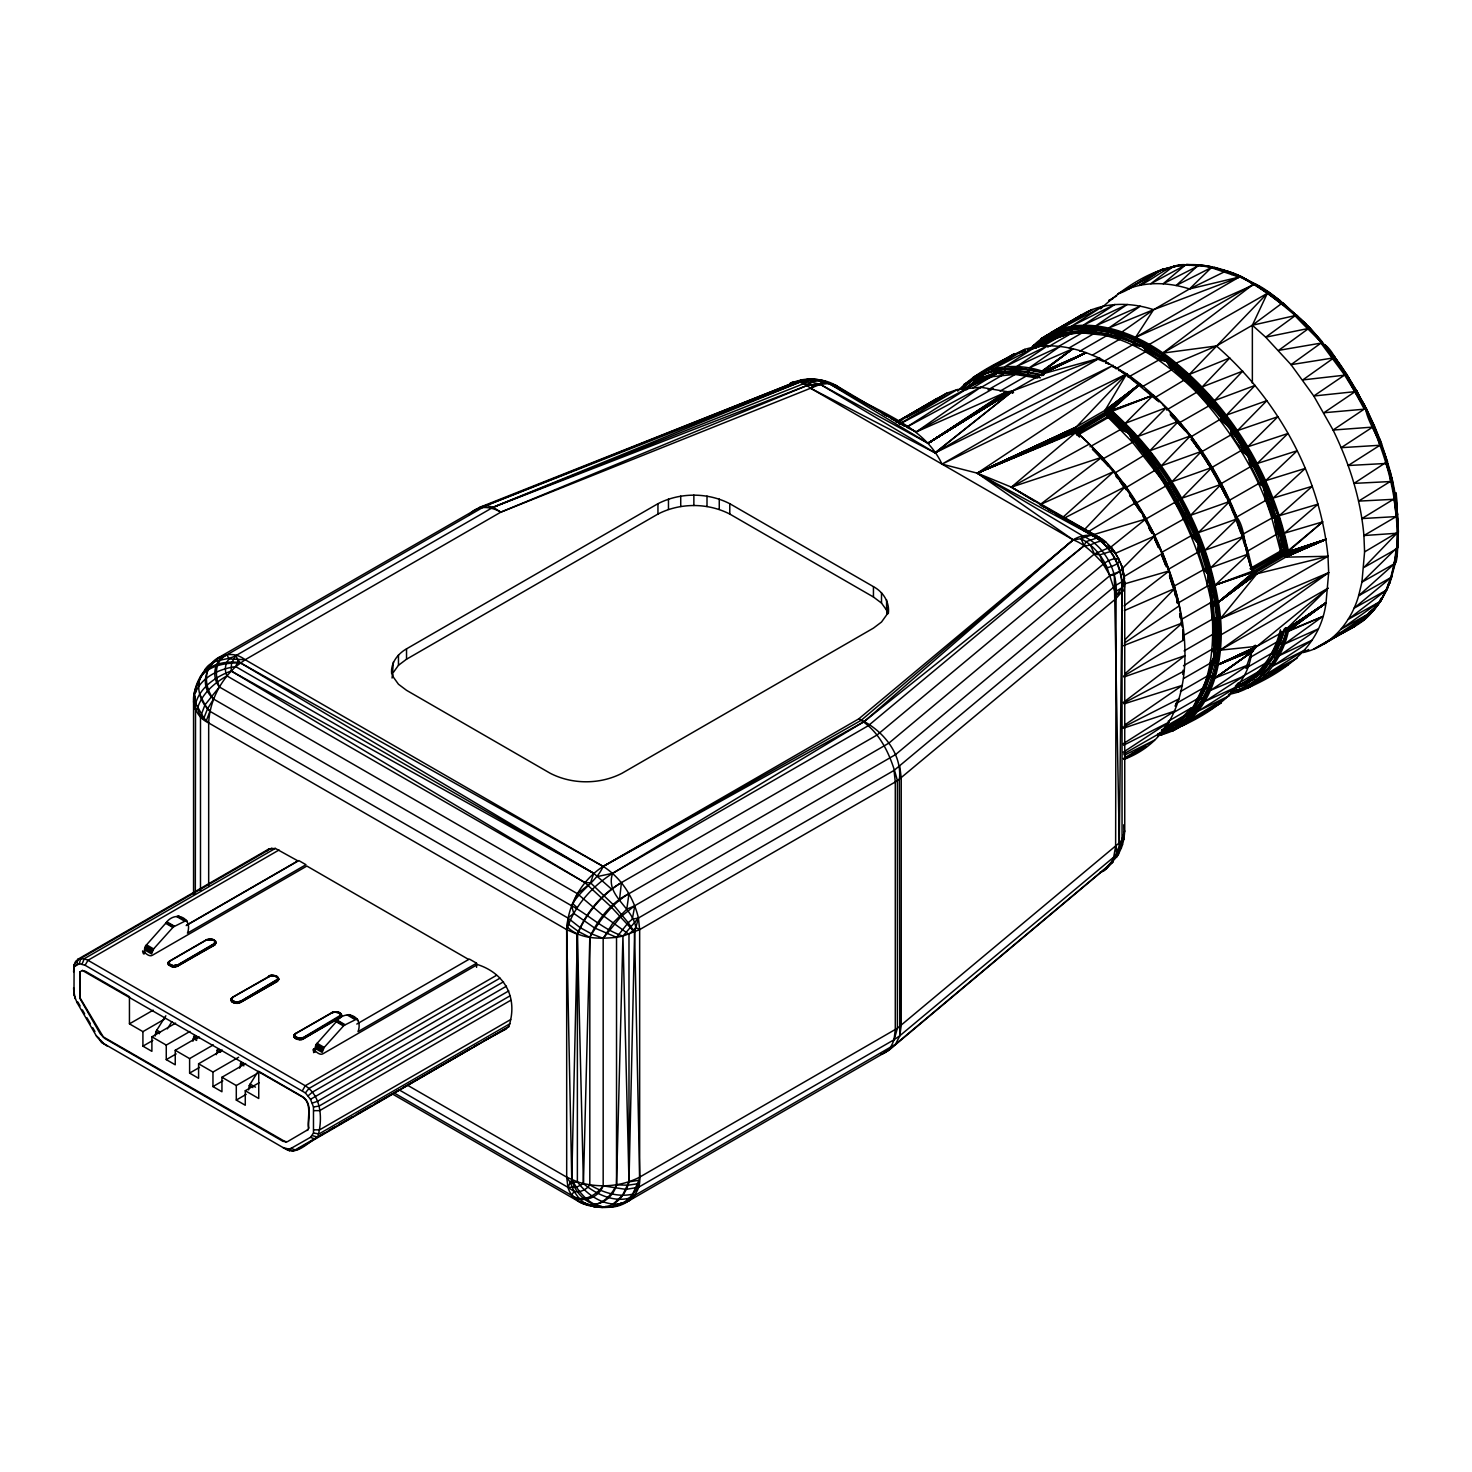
<?xml version="1.0" encoding="UTF-8"?>
<svg xmlns="http://www.w3.org/2000/svg" width="1472" height="1472" viewBox="0 0 1472 1472"><rect width="100%" height="100%" fill="white"/><g stroke="black" fill="none" stroke-linecap="round" stroke-linejoin="round"><path stroke-width="1.5" d="M1131.545 379.206L1158.906 401.838M1168.087 721.354L1191.069 708.069L1194.491 707.774C1246.158 627.955 1198.3 522.266 1147.516 454.222L1149.834 451.849C1191.823 507.95 1223.361 577.631 1218.374 648.968C1216.755 686.375 1195.798 724.298 1157.765 734.546L1160.23 732.706L1157.765 734.546C1202.458 724.905 1221.061 675.666 1220.03 634.34C1218.798 580.354 1200.03 527.878 1170.718 482.89L1170.718 481.234L1149.853 451.849L1111.286 410.541L1105.656 409.989L1076.363 426.843C1073.493 428.131 1075.572 435.381 1074.891 428.978L977.242 473.156L942.006 464.122C922.171 421.93 871.737 411.074 836.63 385.83L827.614 382.665L806.987 385.535L493.194 507.251L235.722 655.721C226.062 661.057 212.299 658.26 205.381 669.098C200.063 679.641 192.611 689.172 193.568 701.868L193.568 894.369M1100.486 456.706L1114.58 473.193L1149.834 451.849L1131.25 430.45L1111.231 411.847L1076.86 431.278C1075.885 437.147 1073.898 426.365 1075.498 431.498C1122.602 471.776 1157.176 526.663 1173.478 586.5L1206.543 568.008C1218.89 621 1226.452 705.051 1163.469 728.75L1167.59 727.334L1170.7 729.1L1177.784 727.021L1180.36 723.93L1177.784 727.021L1174.95 724.518L1174.932 722.697L1189.91 712.926L1194.51 707.774L1196.773 709.026L1193.019 715.208L1177.784 727.021L1160.212 732.688M1308.737 649.502L1302.794 652.556C1330.762 646.705 1351.075 622.454 1358.619 595.792L1394.15 564.015C1402.025 530.638 1395.879 495.457 1386.79 462.907C1383.938 443.054 1367.23 424.488 1365.188 406.272L1346.254 373.778C1337.57 366.16 1331.994 345.644 1320.973 343.105L1291.036 364.67L1265.699 337.198L1252.359 325.238L1216.442 345.975L1176.11 363.106C1137.727 330.188 1069.666 304.575 1030.087 349.103M1352.878 386.823L1346.365 373.833L1335.012 357.659L1291.036 364.67L1313.778 396.005L1333.08 430.045L1372.695 427.101C1390.506 468.243 1400.7 512.918 1395.916 557.814L1396.431 557.042C1400.737 520.039 1396.229 481.51 1381.803 447.194M1394.996 501.161L1392.254 479.835L1387.158 465.318M1122.161 567.99L1123.449 575.221C1118.426 547.584 1129.024 591.615 1122.05 591.56L1116.089 595.369C1118.058 571.412 1104.902 545.799 1082.638 535.826L977.242 473.156L1075.167 428.021L1075.664 433.412L1074.946 428.646L977.242 473.156L1073.18 539.856C1087.495 545.229 1096.824 557.318 1107.165 567.75L1116.089 595.369L1115.629 846.437L1112.703 862.445L888.812 1050.272L628.986 1200.766C610.107 1210.499 588.708 1197.067 577.374 1181.869L566.683 1177.14L407.578 1085.269M1115.353 856.667L1118.407 854.238L1119.29 842.886L1114.286 574.816L1122.97 569.406M1113.053 861.801L895.546 1044.237L634.782 1195.374C615.498 1217.215 578.882 1207.334 571.762 1179.698L566.683 929.623C574.264 906.071 592.002 886.475 612.628 873.319L864.34 721.427L1084.165 545.67C1091.801 546.682 1098.296 538.531 1105.858 542.082C1097.082 533.398 1083.318 533.416 1073.18 539.856L858.783 718.851L603.17 866.419C581.955 880.072 567.898 904.434 566.683 929.623L566.683 1177.14L570.529 1182.918L577.374 1181.869C597.706 1188.18 620.669 1187.021 639.658 1177.14L897.405 1028.247L1119.29 842.886L1122.51 844.67L1121.314 848.111L1119.29 842.886L1122.05 591.56C1123.191 569.02 1111.728 545.634 1091.433 534.962L1011.374 487.122L977.242 473.156L1126.742 373.87C1176.68 409.161 1214.161 460.423 1236.756 516.948C1248.33 532.202 1242.497 562.304 1256.959 573.749L1328.002 556.287C1319.777 475.401 1277.586 399.041 1216.442 345.975L1162.659 353.133L1253.242 284.427C1257.438 280.563 1298.157 315.026 1280.658 302.57L1280.033 300.564L1255.046 283.93M1154.802 397.716L1187.26 378.23C1150.515 342.939 1088.066 314.162 1040.906 346.122C1055.35 334.494 1074.689 332.562 1092.592 332.543L1093.917 326.545C1071.598 325.11 1047.254 331.218 1032.461 348.864M177.707 966.294L173.678 967.03L178.296 966L177.578 964.767L171.065 966.405L167.955 963.019L170.384 960.609L168.342 962.173L168.194 964.602L173.678 967.03L173.99 965.614L177.597 964.988L213.495 944.03C214.618 947.563 217.893 940.571 214.121 940.24C212.943 937.517 202.676 941.234 207.331 939.743C213.495 938.014 218.445 942.098 214.029 945.134M236.532 1003.315C237.894 1001.622 242.972 1001.549 239.586 1002.506L238.906 1003.113C235.962 1003.959 229.393 1002.598 231.196 998.458C235.446 995.532 230.607 998.182 230.773 1000.095C233.386 1004.162 236.734 1001.346 239.844 1002.874M299.386 1039.6L299.681 1038.202L303.306 1037.558L340.51 1015.275L341.246 1016.692L339.922 1017.851L303.821 1038.441C300.674 1041.808 289.763 1038.018 295.375 1033.602L333.058 1011.982L339.204 1012.46L341.67 1015.054L340.621 1017.354L339.204 1016.6M601.625 1206.359C588.211 1208.218 571.725 1201.134 567.934 1187.315L571.762 1179.698L577.374 934.37C585.506 912.842 601.514 894.111 621.423 882.611L877.036 735.025L1094.414 553.969L1108.085 548.081L1112.059 548.302L1114.782 552.699L1108.085 545.137L1113.292 550.822M1075.13 430.67L1075.977 427.101L977.242 473.156L1091.433 534.962C1111.986 545.1 1123.89 569.038 1122.05 591.56L1115.629 598.938L897.405 780.749L639.658 929.623L622.932 936.082C603.686 929.734 588.8 915.032 571.578 905.74L213.569 699.053C190.79 678.905 220.027 640.596 245.162 659.732L603.17 866.419C621.35 877.901 633.549 897.294 638.425 918.013L634.598 932.199L628.986 1181.869C625.968 1193.921 617.154 1205.163 604.311 1207.224C588.855 1205.384 578.993 1192.154 571.762 1179.698M73.6 971.906L74.097 964.583L77.814 959.302L268.879 848.976L275.319 848.406L297.896 860.881L187.018 924.894M1228.55 694.379C1260.179 689.301 1282.259 660.486 1288.534 630.494C1288.699 628.802 1284.375 627.716 1288.018 629.372L1326.014 602.913L1328.664 572.645L1328.002 556.287L1285.682 557.152L1256.959 573.749C1255.469 574.761 1253.39 573.914 1252.838 572.258C1238.964 504.914 1203.654 442.097 1153.404 395.158L1111.286 410.541L1111.231 412.675L1106.926 416.981L1078.203 433.578L1078.185 434.902L1108.766 417.238L1112.28 411.24L1077.43 432.474L1076.676 434.774L1076.934 433.798L1079.068 434.479L1075.554 429.511L977.242 473.156L1075.738 427.303L1077.118 433.118M1122.455 568.118L1124.534 578.312L1122.069 581.716L1116.107 585.157L894.038 770.426L638.425 918.013L622.932 936.082L616.529 937.351L594.43 927.875L573.749 913.376L571.578 905.74C579.416 890.302 596.27 882.041 603.17 866.419L861.175 720.323L1073.18 539.856L1080.982 538.715C1092.794 544.898 1101.829 555.625 1107.165 567.75C1128.766 562.102 1117.708 552.754 1103.209 564.181L888.812 743.176L628.986 893.67C611.082 902.538 597.816 919.301 589.812 937.351L583.427 1183.598L576.509 1187.242L567.934 1187.315L398.875 1089.722M392.398 1093.972L577.374 1200.766C591.965 1210.83 612.278 1201.391 616.529 1184.85L622.932 936.082L628.986 1181.869L622.49 1195.319L613.07 1204.114M1038.533 347.098L1050.033 340.474L1052.186 337.53L1061.901 333.537L1084.238 330.004L1096.29 330.666L1096.622 328.072L1093.917 326.545L1071.395 327.281L1052.02 334.99L1052.186 337.511L1039.214 346.306M880.808 1054.357C892.326 1051.615 894.461 1037.87 897.405 1028.247L897.405 780.749C891.296 756.958 880.863 731.934 858.783 718.851C881.746 729.1 902.465 753.094 899.392 779.369L899.797 1035.773L895.546 1044.237L888.812 1050.272L883.531 1052.186M1043.648 374.826L1043.519 371.57L1043.63 374.734L1043.722 371.993L1086.152 352.654L1099.602 358.193L1126.742 373.87L1105.104 410.265L1105.582 414.699L1132.557 442.354L1166.486 485.594L1183.322 515.66L1192.099 534.888L1198.558 544.033L1210.83 584.954L1213.314 584.789C1222.367 625.931 1224.299 674.158 1196.81 709.044M1157.489 735.65C1215.835 723.635 1227.685 651.875 1218.356 602.177L1256.426 574.006L1252.617 569.995L1281.339 553.417C1284.412 531.226 1267.686 508.337 1263.841 486.588C1245.754 445.924 1220.012 408.462 1187.278 378.23L1188.64 376.17C1160.433 349.858 1124.369 325.588 1084.422 327.373L1118.389 331.715L1148.97 346.73L1148.05 349.103C1182.494 370.245 1209.285 401.69 1234.198 433.007L1200.379 452.53M1396.431 550.289L1397.719 546.922L1361.931 582.176L1394.959 563.39C1402.411 561.274 1391.997 429.033 1398.234 531.926L1364.581 551.908L1361.931 582.176L1358.619 595.792L1391.537 577.19L1395.658 561.715L1395.64 556.269M1118.407 854.238L1117.009 856.722L1115.629 846.437L1118.242 851.055C1112.298 858.452 1109.98 869.823 1099.676 872.546M890.505 418.177L904.544 426.052L836.63 385.83C827.577 380.641 814.973 376.28 806.987 385.535L500.793 512.164L245.162 659.732L235.722 666.632C218.721 668.858 199.934 677.746 194.433 695.318L195.537 703.174L195.316 892.915M964.749 389.694L977.482 380.53L976.764 376.814L996.765 369.27L1017.704 367.706L1042.25 371.882L1043.556 374.716L1043.722 372.306L1086.152 352.654C1066.593 345.81 1044.918 343.105 1024.843 349.361C1001.383 360.824 975.844 371.754 957.702 391.129M314.051 1052.351C310.721 1043.758 317.842 1056.988 323.03 1053.713L477.48 964.546C505.724 973.636 518.162 998.789 508.76 1026.757L317.676 1137.065C308.31 1141.904 297.399 1155.575 285.862 1149.209L101.531 1042.323L96.379 1035.957L76.986 1002.506L73.986 994.814L73.6 987.822M1123.909 759.405C1192.927 733.516 1192.817 647.533 1174.84 588.432C1157.047 528.227 1122.584 472.825 1075.572 431.112M1164.334 727.168L1183.488 716.11L1186.855 715.87C1219.35 676.66 1214.234 621.331 1208.199 574.025L1205.274 568.376M1105.104 410.265L1140.193 383.842L1109.52 409.842L1110.514 412.307L1112.28 412.289L1110.624 415.398C1125.988 425.758 1133.035 442.336 1145.179 455.51L1145.418 455.823C1177.968 500.425 1201.906 551.485 1211.916 605.746L1218.006 605.507L1216.479 601.643L1211.419 602.214C1215.412 620.006 1211.622 638.462 1214.952 656.089C1208.365 686.136 1194.326 719.937 1162.494 729.744M1183.543 678.574L1210.37 663.099L1216.442 663.173L1218.522 657.358L1218.374 648.968L1215.835 648.398L1215.817 617.835L1218.338 618.056M1397.535 547.75L1398.4 531.171L1396.082 503.755M268.622 976.654L270.204 975.697L232.521 997.317L271.437 975.402C263.359 978.457 279.809 971.649 277.95 979.634L277.067 981.548L240.966 1002.156M331.476 1012.938L336.922 1011.687L341.394 1014.263L341.246 1016.692L339.995 1015.993M1280.474 301.006L1269.766 293.038L1267.337 293.351L1189.321 374.422L1229.782 357.935L1202.182 386.934L1242.718 371.11L1214.547 400.568L1255.119 385.406L1226.342 415.159L1266.877 400.642L1237.437 430.634L1277.862 416.723L1247.741 446.807L1287.982 433.486L1257.162 463.533L1297.163 450.763L1265.626 480.7L1305.278 468.409L1273.041 498.125L1312.288 486.257L1279.352 515.66L1318.121 504.123L1284.486 533.158L1322.702 521.861L1288.423 550.454L1281.468 550.491L1251.697 567.585L1252.838 572.314L1215.173 585.083L1248.569 553.895L1210.757 567.695L1243.435 536.397L1205.145 550.16L1237.124 518.862L1198.392 532.643L1229.709 501.437L1190.554 515.31L1221.245 484.27L1181.703 498.29L1211.824 467.526L1171.914 481.767L1201.52 451.352L1161.279 465.851L1190.425 435.896L1149.89 450.726L1178.63 421.286L1137.856 436.485L1166.266 407.67L1125.289 423.292L1153.404 395.158L1112.28 411.24C1167.535 460.607 1206.12 529 1218.356 602.177L1253.003 572.608L1252.065 572.442L1255.174 572.718L1283.915 556.14C1286.602 558.808 1288.552 553.95 1288.534 551.706C1273.961 478.658 1233.591 410.596 1176.11 363.106M1181.409 624.018C1180.194 599.159 1171.16 575.129 1162.328 552.037L1194.491 533.839M1041.808 375.691C1016.269 367.945 985.835 370.355 965.558 389.178L965.54 387.982L977.537 379.298L997.298 371.864L1017.98 370.3L1042.599 374.734L1043.243 371.294L1086.152 352.654L1043.574 372.766L1043.556 374.716L1042.25 371.882C1014.521 366.546 981.695 366.16 962.136 389.73L961.492 388.608C979.101 372.214 1006.112 365.019 1029.535 370.226L1026.959 375.636L1000.132 391.11M573.749 913.376L567.934 918.013L567.419 927.139C580.373 939.559 599.858 938.878 616.529 937.351L628.213 922.723L632.298 919.19L638.425 918.013L639.658 929.623L639.658 1177.14C641.774 1198.318 619.73 1207.997 601.901 1207.482M946.698 393.208L896.374 422.151L946.698 393.208L957.334 389.583L980.738 387.246L1007.326 391.736L1012.147 391.166L1042.25 373.962L1086.152 352.654L1043.648 371.754L1043.722 374.127M1043.685 372.471L1043.556 374.716L1043.666 372.526L1086.152 352.654L1043.519 371.551C1020.722 363.676 993.655 364.522 972.826 377.697L1014.539 353.63L982.615 372.471L1024.843 349.361L993.25 368.846L1035.938 346.711L1004.622 366.859L1047.733 345.718L1016.655 366.51L1060.098 346.38L1029.241 367.834L1072.941 348.698L1043.041 371.146L1042.562 374.808M1114.58 473.193L1125.602 487.858L1160.212 467.213L1131.25 430.468L1108.71 411.479L1108.802 409.694L1140.193 383.842L1105.582 414.699L1108.214 417.606L1110.458 415.27M1182.807 674.526L1183.102 670.202M1285.682 557.152L1326.014 539.304L1288.423 552.883L1284.946 551.595L1281.431 532.735L1270.152 498.419L1254.567 464.526L1235.229 432.253L1236.094 431.572C1203.949 380.99 1154.398 337.346 1093.917 326.545L1096.622 328.035M622.858 1203.286L629.114 1198.392L638.425 1187.315L639.658 1177.14L634.598 932.199L628.213 922.723L613.088 904.507L590.566 882.832L584.936 882.611L226.927 675.906C224.37 670.459 224.94 663.504 229.117 658.959L245.162 659.732M1174.049 588.616L1178.557 602.766L1207.298 586.169L1208.199 574.025L1204.078 568.836L1198.631 551.853L1198.558 544.033C1183.654 513.066 1168.492 481.804 1146.467 455.069L1129.245 433.246L1110.624 415.398C1109.152 418.269 1104.313 411.277 1108.692 411.461L1111.231 411.847L1110.882 410.338M1234.198 433.007L1235.21 432.271C1211.309 397.311 1181.078 365.682 1143.67 345.166L1144.094 342.792M73.986 968.705L75.532 961.418L271.86 848.056M639.658 929.623L635.83 927.526C632.61 906.734 604.808 895.62 612.628 873.319L868.241 725.733L1084.165 545.67L1085.968 541.659L1098.995 537.298L1104.791 542.671L1100.872 540.371M1075.738 427.303L1075.222 430.431M1074.873 430.983L1074.965 429.898L977.242 473.156L1076.363 431.977L1079.27 436.08L1075.517 432.878L1075.866 431.48L977.242 473.156L1075.498 427.561C1077.651 429.861 1075.296 432.97 1075.977 433.302M1059.178 346.122L1082.159 332.856L1084.422 327.41L1072.794 328.348L1071.395 327.281L1061.827 330.942L1060.006 336.352L1042.765 346.306M1109.299 330.372L1106.576 335.745L1079.749 351.238M1274.108 672.152L1247.741 687.994C1285.884 670.754 1320.2 647.128 1326.014 602.913L1288.258 629.574C1284.854 628.029 1287.062 627.937 1286.51 629.85C1279.481 657.947 1261.228 686.706 1230.776 692.3M340.639 1014.153L341.633 1015.846L340.51 1013.766L339.406 1017.299L303.416 1038.882C299.552 1041.477 292.597 1035.552 298.098 1039.306C300.84 1035.57 307.814 1039.526 299.405 1039.195M1118.315 557.962L1122.75 568.597L1124.737 583.446L1124.737 830.944L1124.038 838.286L1119.29 842.886M1124.038 838.286L1123.762 824.78M269.155 976.157C271.731 972.146 283.286 981.07 276.35 980.315L239.402 1002.009M170.384 964.767C168.084 964.473 172.353 968.962 177.578 964.767M208.674 885.647L208.674 722.936C209.613 701.537 220.101 681.076 235.722 666.632L238.243 660.174L235.722 655.721L231.49 663.191L231.196 671.011L584.936 882.611L610.898 906.623L634.598 932.199M213.495 939.872L206.301 939.872L169.666 961.032L167.955 963.019L170.034 965.687M276.368 980.536C282.311 979.892 274.27 972.882 268.953 976.635M334.089 1012.074L339.83 1012.81L334.254 1012.037L337.033 1012.037M1241.522 534.98L1276.353 515.605L1286.951 550.197L1283.915 556.14L1286.086 556.894L1326.014 539.304L1288.534 551.65L1283.86 550.105L1275.93 518.457L1271.606 517.334C1252.378 455.989 1211.953 404.542 1166.174 360.953C1144.351 348.036 1122.639 332.838 1096.29 330.685L1094.138 333.5L1069.242 347.87M1128.159 377.2L1158.63 360.106L1162.346 355.194C1226.746 400.899 1270.962 473.046 1287.503 549.902L1285.7 554.539L1280.769 552.202L1271.606 517.334M1283.915 556.14L1286.473 549.718L1279.297 517.978L1255.579 464.03L1251.126 466.33L1259.333 482.945L1263.841 486.588L1275.948 518.438L1279.297 517.978L1266.987 485.539L1233.297 425.923L1251.55 454.793L1255.598 464.011M619.62 898.858L621.423 882.611C601.754 894.682 586.445 913.247 577.374 934.37L577.374 1181.869M1042.213 374.422L1042.25 370.815L1072.941 348.698L1043.022 371.128L1042.967 375.102M1323.181 343.086L1310.356 328.219L1303.953 323.049C1275.304 298.282 1244.521 271.363 1205.586 265.751C1165.861 259.035 1128.527 283.102 1100.651 308.807M1168.05 569.517L1197.601 552.386L1198.558 544.033L1193.277 534.354M144.348 953.874L145.581 945.907L165.674 923.294C174.708 910.174 193.218 917.369 187.459 933.138L305.974 864.708L298.798 860.568L186.19 925.575M186.392 920.442L173.346 926.937L153.603 948.925L151.542 953.874L144.348 949.734M314.953 1052.37L316.186 1044.402L336.278 1021.77C345.313 1008.67 363.805 1015.846 358.046 1031.633L476.578 963.203L476.578 967.343M356.997 1018.937L343.951 1025.432L324.208 1047.42L322.129 1052.37L314.953 1048.211M972.992 387.725L997.151 373.152L996.765 369.288L1005.284 369.288L1003.15 374.716L980.168 388.001M303.49 1038.036C295.044 1040.722 292.266 1036.398 295.559 1033.675L333.095 1012.166M169.869 961.106L207.368 939.412L206.301 939.872M296.074 1033.381C294.639 1034.871 296.277 1031.854 294.492 1036.656L301.19 1039.306M332.01 1012.46L332.966 1012.405M74.097 964.583L73.986 994.814M307.041 1130.496L308.016 1129.613L287.298 1141.757L282.992 1141.334L104.494 1038.275L100.188 1033.73L79.819 998.255L79.801 971.962L82.395 970.471L85.45 971.299L129.444 996.691L129.444 1023.85L142.913 1031.633L164.643 1019.084M286.028 1142.143L103.279 1036.914L80.169 998.053L79.801 971.962M82.395 970.471L302.386 1096.953C312.966 1103.54 306.765 1119.861 308.642 1128.251C307.795 1118.242 313.002 1103.632 302.735 1096.75L258.741 1071.34L258.741 1098.498L245.272 1090.734L245.272 1105.251L236.293 1100.062L236.293 1085.545L258.023 1072.996M282.992 1147.553L288.714 1149.08L291.088 1148.362L310.482 1137.322L313.481 1133.072L313.481 1106.981L310.518 1099.308L305.366 1092.905L85.1 965.282L79.341 963.737L75.146 966.166M394.551 1093.181L571.578 1195.374C583.206 1203.268 595.847 1195.356 603.17 1185.862L625.894 1189.376L638.425 1187.315L894.038 1039.747L895.289 1029.554L895.289 782.055L894.038 770.426M232.429 1000.445L231.656 1001.659L235.446 1002.027C226.596 996.949 235.98 1005.67 240.635 1001.751L276.552 981.014L278.778 979.561L277.84 978.236L277.178 979.929M1365.188 406.382L1346.162 374.09C1333.025 350.667 1313.061 335.285 1294.955 315.634L1252.359 325.238L1252.359 383.29M1391.408 576.527C1387.599 589.278 1381.435 601.478 1372.695 611.432L1341.194 629.133L1380.773 600.981L1387.323 588.91L1388.041 584.255M1394.15 564.015L1396.229 549.111L1363.918 567.493L1396.91 533.25L1363.918 535.55C1360.717 498.769 1349.235 463.11 1333.08 430.045L1366.016 407.91L1374.094 426.144L1341.194 447.672L1379.945 445.262C1384.876 443.532 1374.646 433.062 1381.564 443.826M894.038 1039.747L899.797 1035.773L901.232 1025.432L901.232 777.934L899.797 766.452M570.529 1182.918L574.043 1191.418L571.578 1195.374C582.323 1204.022 598.405 1198.042 603.17 1185.862L603.17 938.363L612.867 923.091L626.778 909.218L628.986 893.67C611.634 903.771 599.674 920.368 589.812 937.351L589.812 1184.85C586.371 1189.799 580.06 1192.78 574.043 1191.418L567.934 1187.315L566.683 1177.14M1075.167 428.021L1075.554 429.511L1105.104 412.307L1109.998 411.553L1140.193 383.842L1107.146 409.639L1105.214 413.466L1076.492 430.063L1075.37 432.639M171.378 965.706L168.783 964.068L169.777 961.216L168.342 962.173L170.292 960.977M295.283 1033.786C292.891 1034.356 295.725 1039.195 294.639 1037.742M1281.652 552.92L1280.419 550.988L1281.339 553.417L1286.473 556.563L1326.014 539.304L1288.294 553.417L1283.805 550.841L1283.989 549.81L1288.515 551.172L1322.702 521.861M1286.307 550.73L1285.203 550.326L1281.394 532.754L1276.61 534.262L1247.06 551.411L1242.883 533.931M199.787 1038.404L194.414 1035.294L192.942 1041.201M1242.055 534.465L1235.928 517.482L1267.705 499.284C1255.064 464.526 1235.468 432.106 1209.818 405.352C1183.617 378.727 1155.189 352.378 1119.364 339.572L1117.266 336.646L1118.389 331.715L1122.326 334.236L1120.266 338.891L1092.537 355.065M168.783 964.068L168.912 962.688L169.151 965.025M294.05 1035.184L294.786 1036.012M1043.464 374.256L1042.746 370.999L1072.941 348.698M1118.242 851.055L1122.05 839.058L1122.05 591.56M1107.238 416.742C1106.613 415.086 1107.441 412.878 1105.656 409.989L1140.193 383.842L1109.722 409.897L1109.998 411.553L1110.661 410.228M1277.862 669.889L1287.982 664.829L1257.162 682.125L1297.163 658.131L1265.626 674.728L1305.278 649.87L1273.041 665.878L1312.288 640.118L1279.352 655.61L1318.121 628.967L1284.486 644.074L1322.702 616.529L1288.423 631.322L1285.093 629.298L1276.353 653.329L1262.866 672.023L1245.312 684.995L1234.18 688.546M211.931 663.872C193.862 676.329 184.037 711.418 208.674 722.936L566.683 929.623L577.374 934.37L583.427 1183.598C596.841 1194.859 616.014 1203.838 633.457 1196.81L628.986 1200.766L617.67 1204.446M76.967 964.473L77.814 959.302L84.254 958.714L87.97 960.296L305.256 1085.747C321.926 1096.364 322.718 1120.118 317.676 1137.065L312.322 1135.63M208.674 722.936L203.872 718.078L207.552 708.768L213.569 699.053C203.486 686.302 202.97 665.215 219.365 657.174L480.038 507.178L486.11 505.54L493.194 507.251L799.59 382.205L800.878 379.997L790.74 383.106L790.372 385.48L790.059 383.382C796.812 378.874 804.945 383.879 810.814 388.369L1073.18 539.856L864.34 721.427M1394.959 563.39L1395.953 554.447M194.433 695.318L194.746 707.719C197.377 689.098 214.728 676.991 231.196 671.011L593.731 873.319L611.358 888.941M1077.118 434.498L1079.068 434.479L1075.958 430.689L977.242 473.156L1075.278 427.837L1075.554 429.511L1075.977 427.101M1284.982 554.65L1282.958 555.441L1281.707 552.957L1282.094 554.521L1251.991 572.35L1253.39 572.755L1282.958 555.441L1285.056 551.135M1235.026 687.461L1252.267 678.445L1259.333 671.379C1271.587 659.934 1280.714 645.95 1283.989 629.243L1287.503 630.789C1281.486 660.192 1259.462 684.314 1230.518 692.171M1125.602 487.858L1135.887 503.258L1165.474 486.202L1165.787 484.49L1156.201 470.194L1145.418 455.823L1144.186 456.154M195.684 692.19L196.383 688.27L195.39 690.552M271.4 975.752L273.038 975.678L269.026 976.286M632.298 919.19L634.782 905.74L895.546 754.602L1109.943 575.589C1113.366 573.16 1122.4 572.258 1122.271 567.438M198.407 686.706C198.499 665.97 223.726 659.732 240.414 662.842L603.17 866.419L863.549 721.961M590.566 882.832L593.731 873.319L240.414 662.842C226.007 662.897 209.631 664.81 200.302 677.267C195.978 689.466 200.854 702.696 209.926 711.307L567.934 918.013L580.078 927.581L591.339 933.782L603.17 938.363L620.595 916.909L634.782 905.74L626.778 909.218M1236.13 687.755C1261.375 679.751 1276.298 655.813 1282.038 631.249M1288.405 552.92L1286.289 553.178L1287.706 554.926L1280.898 552.092L1252.046 568.799L1252.138 570.621M1392.07 576.362L1391.647 573.473M1389.991 580.686L1386.79 589.757L1348.205 619.381L1379.945 601.662L1389.899 582.673L1392.254 575.442M1101.718 459.577L1132.557 442.354L1129.245 433.246L1130.772 431.333L1111.949 413.264L1111.378 414.331L1130.091 432.271L1148.436 453.394C1169.964 480.682 1187.389 511.189 1199.79 543.665L1201.814 543.278L1213.333 584.789M1167.314 358.671L1167.554 357.622M194.874 696.09L193.568 701.868L195.316 709.578L197.45 708.308C201.958 693.772 214.066 683.174 226.927 675.906M168.949 963.884L168.949 962.32M232.705 1002.156L236.587 1002.138L232.318 1000.886C232.668 997.519 228.565 1002.634 233.238 996.894M391.662 673.734C390.522 663.062 397.642 653.899 406.53 648.858L657.947 503.7C680.027 492.329 707.701 492.329 729.781 503.7L873.448 586.647C883.218 591.928 889.898 602.269 888.315 613.603M392.086 678.058L393.392 661.995M888.315 607.384L886.586 614.965L881.507 622.03L873.448 628.121L622.03 773.26C599.95 784.631 572.277 784.631 550.197 773.26L406.53 690.313L398.47 684.241L393.392 677.175L391.662 669.576M1398.234 531.926L1397.719 529.718M200.486 890.946L200.486 716.772L204.958 704.886L219.365 686.964C214.802 675.869 214.286 660.965 226.927 654.838L486.11 505.54L796.15 381.763C811.642 378.543 830.392 381.211 842.426 391.202L836.133 385.59L819.426 379.794L810.042 378.911L804.246 383.438L493.194 507.251L500.793 512.164L820.272 384.358L829.067 383.493L916.228 431.94L1007.087 391.699L928.059 443.293L820.272 384.358L811.495 382.094L799.59 382.205L486.11 505.54M1232.119 691.012C1251.752 688.859 1264.356 672.226 1276.463 658.426L1277.494 653.991L1283.014 644.902L1282.572 642.62L1287.503 630.789L1285.626 628.378L1288.534 630.66L1322.702 616.529M1380.773 600.981L1387.544 587.935M1396.394 552.552L1397.719 546.922M1185.659 715.631L1189.91 712.926C1199.698 694.931 1209.064 675.906 1214.952 656.089L1214.492 618.001L1215.817 617.835M1105.656 409.989L1105.104 412.307L1107.717 416.318L1129.245 433.246L1147.258 453.946M1286.289 553.178L1280.419 550.988L1285.203 550.326M1120.836 844.744L1122.474 844.744L1123.927 838.838L1121.333 843.824M1114.194 587.457L1116.328 591.118L1121.977 587.733L1124.461 578.662M1395.014 559.912L1389.384 583.501L1395.493 560.795M1374.094 609.85L1364.305 619.657L1323.898 644.092C1340.826 631.727 1366.605 625.416 1376.338 605.084M1305.425 324.558L1305.241 322.938M79.341 963.737L80.776 958.382M75.146 998.697L74.097 992.422M1396.358 507.895L1397.719 514.63L1396.229 516.598L1361.931 518.567L1395.474 498.088L1389.991 472.089M1172.687 713.055L1197.601 698.666C1208.162 686.817 1207.518 669.41 1214.952 656.089L1212.229 649.134L1215.817 648.398M1161.445 731.069C1178.796 726.487 1193.277 714.03 1202.33 698.758L1205.163 698.998L1213.958 678.371L1212.155 675.869L1207.298 676.071L1180.47 691.564M1356.632 623.502L1354.829 626.262L1313.778 649.152L1334.828 636.787M1061.827 330.942L1051.505 333.776L1034.025 348.202L1034.779 345.662L1052.002 334.972L1051.505 333.776L1072.794 328.385L1070.751 333.794L1047.77 347.079M1252.69 651.47L1215.173 677.985L1252.69 651.47L1251.697 650.366C1249.728 686.817 1212.762 711.951 1181.703 726.119L1221.245 702.862L1190.554 719.33L1229.709 695.465L1198.392 711.031L1237.124 686.614L1205.145 701.334L1243.435 676.347L1210.757 690.276L1248.569 664.792L1215.173 677.985L1252.856 651.066L1256.536 646.594L1287.834 629.28L1326.014 602.913L1288.534 630.66M1236.701 686.651C1259.922 676.568 1274.642 653.77 1280.419 629.832M1280.842 631.451L1278.303 643.006L1272.654 652.887L1273.151 656.402L1259.094 672.667L1233.315 688.988M1283.345 552.368L1283.731 550.822L1281.468 550.491L1274.66 518.843C1266.233 508.466 1267.134 493.617 1261.688 481.822L1228.163 501.032L1230.537 506.35M1282.333 554.19L1283.805 550.841M1034.006 348.183L1034.798 345.681L1042.36 340.897L1041.734 345.423M1075.866 431.48L977.242 473.156L1075.038 428.315L1074.965 431.793L1075.37 430.818M1124.737 830.944L1122.05 839.058L1123.909 838.948L1123.872 834.017M1245.956 668.435L1250.887 653.623M165.839 1015.79L155.885 1031.614L155.241 1036.012M221.352 1050.842L217.746 1048.763L216.292 1054.67M244.683 1064.33L241.095 1062.25L239.642 1068.157M258.078 1071.487L249.265 1085.526L248.621 1089.924M1110.348 415.417L1107.146 409.639L1107.367 411.553L1108.71 411.479L1140.193 383.842L1106.042 409.86L1105.325 412.786M1286.473 630.071L1326.014 602.913L1285.682 629.74L1328.002 588.23L1220.288 650.164L1256.959 646.318L1328.002 588.23M1281.174 551.319L1288.147 553.895L1326.014 539.304L1288.534 551.706L1285.277 549.7L1280.143 532.956M1390.562 478.621L1387.434 463.33L1392.07 480.387L1358.619 501.124L1394.15 499.284L1396.229 516.598L1363.918 535.55L1364.581 551.908M1176.202 703.45L1204.059 687.553L1207.978 676.844L1212.946 677.617M1050.033 340.474L1070.622 333.279L1071.395 327.281L1072.794 328.348M82.119 964.013L84.254 958.714L275.319 848.406M820.824 382.959L820.272 384.358L813.924 385.756L810.814 388.369L935.106 452.861L1113.182 365.295L942.006 464.122L1126.742 373.87L1076.363 426.843L1076.363 428.904M172.316 966.902L171.065 966.405M1386.79 589.757L1390.12 581.698M1191.069 708.069L1183.488 716.11L1189.91 712.926L1192.099 707.682M1111.047 414.386L1110.624 415.398L1124.093 426.181L1120.394 429.566L1090.016 446.77M1253.206 572.939L1218.356 602.177L1255.211 574.19L1253.39 571.817M1282.885 553.398L1283.418 552.184M1175.042 706.118L1177.729 700.138M1387.434 461.49L1354.038 483.386L1390.727 481.528L1389.862 473.984L1385.98 463.459L1348.205 465.52L1379.945 445.262C1373.192 419.98 1359.061 396.998 1345.574 374.734L1345.242 374.219C1321.635 338.597 1291.772 306.305 1254.788 284.372L1135.519 337.456L1153.588 309.69L1189.505 288.954L1225.219 271.418C1244.852 276.938 1265 291.051 1281.284 303.784L1283.602 303.398L1300.751 319.516L1282.977 303.232M1115.85 368.791L1145.51 351.808L1143.67 345.184L1135.317 340.97L1135.593 339.738L1144.002 343.97M307.666 1129.815L308.642 1128.251M1167.59 727.334L1174.932 724.5L1175.944 722.31L1184.518 715.705M1161.647 729.983L1174.932 724.5L1175.962 722.31L1180.342 723.911M1039.103 376.354L1017.207 372.747L997.151 373.152L977.482 380.53L972.403 385.278L992.146 376.666L1014.797 374.385L1017.704 367.706L1016.49 373.722L987.97 389.859M1017.134 368.938L1017.704 367.706M1118.242 854.643L1121.37 847.927M1175.613 365.038L1171.657 369.766L1142.916 386.363L1137.433 382.83M1106.042 409.86L1106.153 411.847L1106.466 409.75L1140.193 383.842L1106.355 412.05M168.765 963.093L168.36 964.362M1110.146 411.792L1124.755 425.187L1124.111 426.162L1109.851 412.859L1108.71 411.479L1109.52 409.842M232.318 997.887L230.81 999.304L233.146 997.262M171.304 965.963L177.67 965.227L214.415 943.865C215.556 940.847 215.906 943.46 213.514 944.251M236.569 1002.395L240.433 1001.052M295.559 1038.441L296.902 1038.772M299.423 1038.68L303.306 1037.558M233.827 1002.855L238.354 1003.021M331.66 1012.957L333.537 1012.037L332.598 1012.294M589.812 1184.85C602.526 1192.338 617.78 1197.546 632.61 1194.178L638.922 1180.286L628.986 1181.869L628.986 934.37L635.83 927.526M1329.271 351.918L1326.916 347.171M1084.165 545.67L1080.982 538.715L1082.638 535.826M85.1 965.282L87.97 960.296L279.036 849.988M302.386 1090.734L305.256 1085.747L496.322 975.439M803.234 383.474C802.59 373.262 837.2 384.118 821.891 381.616M301.079 1038.846L299.423 1038.956M273.001 975.494L274.418 975.678M1122.29 587.457L1124.737 583.446L1123.762 577.282M1098.057 359.223L1103.632 361.542L1132.373 344.945L1135.317 340.989C1104.368 325.496 1062.195 321.926 1035.754 348.018L1034.798 345.681M1379.522 602.839L1372.695 611.432L1333.08 637.394L1365.133 618.976M1379.19 440.496L1379.908 439.337M167.311 1028.891L171.874 1021.715M1115.739 474.886C1114.893 478.363 1125.583 482.485 1126.466 487.398M1346.126 630.347L1364.618 619.418L1365.501 616.179M1283.014 644.902L1278.303 643.006L1271.606 653.31L1246.71 667.681M1043.409 373.428L1043.243 371.294M1210.37 663.099L1214.952 656.089L1218.522 657.358M1361.95 619.822L1376.504 605.544M1379.687 600.668L1381.472 597.963M1381.325 600.116L1372.695 611.432M1354.829 626.262L1346.659 629.924L1347.303 628.967M616.529 937.351L616.529 1184.85C611.156 1196.368 599.877 1207.482 586.114 1204.188L579.582 1199.11L574.043 1191.418M176.493 965.466L175.499 966.736M239.476 1002.266L236.55 1003.131M229.117 658.959L226.927 654.838C214.066 659.842 211.195 676.752 219.365 686.964L577.374 893.67L602.968 915.492L628.986 934.37M1184.426 380.696L1186.984 381.524L1190.664 376.722L1188.658 376.151L1201.318 388.516L1199.809 390.43M393.392 672.354L398.47 665.289L406.53 659.217L657.947 514.059C680.027 502.688 707.701 502.688 729.781 514.059L873.448 597.006L881.507 603.078L886.586 610.162L887.45 613.953M277.693 979.211L240.028 1001.77M1029.535 370.226L1042.636 372.729M1103.209 871.277L1113.844 859.188M1117.211 856.262L1105.325 869.474M276.35 976.157L274.142 975.605L277.159 976.764M1116.089 595.369L1121.977 587.733M1352.694 626.373L1365.722 618.056L1366.016 615.756L1374.37 608.782L1379.761 601.79M810.814 388.369L813.188 385.351L820.272 384.358L935.106 452.861L1099.602 358.193L1042.25 373.962L1086.152 352.654L1042.636 373.722L1043.059 375.415L1043.114 373.336L1086.152 352.654L1043.335 373.115M1374.094 426.144L1368.169 414.129M1395.732 503.994L1393.432 489.698M1220.288 650.164L1328.664 572.645L1220.288 618.81L1256.959 573.749L1218.356 602.177L1253.574 573.399L1251.697 571.651L1252.746 572.038L1215.173 585.083L1252.506 571.173L1251.605 570.658L1252.746 572.038M305.366 1092.905L308.973 1088.47L500.038 978.144M1282.958 555.441L1287.154 555.827L1326.014 539.304L1287.025 552.258M213.698 940.332L215.078 940.921L214.029 940.369M340.032 1013.27L339.738 1012.938M1250.354 568.762L1251.697 567.585M966.405 389.859L973.25 384.597L973.949 380.052L976.746 376.795L961.492 388.608M1235.321 686.228L1238.191 682.99M1076.547 431.554L1076.492 430.063M1197.785 448.316L1191.584 439.263M1175.226 595.534L1174.288 585.948M1389.862 473.984L1390.451 472.438M1083.484 530.638L1125.362 486.588L1062.858 518.862M1175.944 722.31L1165.474 727.775L1174.932 724.5L1177.085 722.237M1124.571 640.154L1174.84 588.432L1124.387 610.586M1122.602 568.358L1154.637 536.047L1115.224 553.398M1210.61 402.242L1212.781 399.685L1201.336 388.498M1162.806 270.296L1165.327 269.321C1148.086 272.21 1134.82 288.714 1117.947 293.848C1139.42 280.858 1166.229 281.502 1189.505 288.954L1211.548 267.481L1227.961 271.271M1166.523 410.026L1199.79 390.43L1188.861 379.721M1186.874 715.87L1188.014 716.404L1191.087 713.442L1193.019 715.208M1178.538 423.237L1209.818 405.352L1213.517 401.948L1212.781 399.685L1225.164 416.318L1189.983 437.423M1286.73 551.65L1288.515 552.147M216.476 659.861L219.365 657.174L219.696 659.916M469.182 514.979C476.634 504.675 491.041 506.276 500.793 512.164M266.598 851.092L268.879 848.976M291.088 1148.362L295.982 1150.239L508.76 1026.757M173.714 966.368L176.732 966.221L172.518 966.258M302.202 1038.054L301.134 1039.103M1062.177 517.942L1113.973 471.463L1040.078 504.638L1043.998 506.957M1286.362 556.674L1284.835 555.459L1286.97 556.048M1251.292 567.861L1250.427 568.836L1251.292 567.861L1252.046 568.799M1242.497 676.476L1265.497 663.21L1273.151 656.402L1276.463 658.426M1346.052 375.01L1302.794 379.923L1333.062 358.45L1325.775 347.447M1124.718 673.992L1182.439 622.914L1123.081 645.785M1253.39 572.755L1251.623 571.154L1256.426 574.006M1208.843 405.978L1208.586 403.898L1210.61 402.261M1180.102 422.574L1179.385 423.2L1190.664 437.166M1040.428 377.789L1016.49 373.722L997.151 373.152L993.011 375.986L977.482 380.53L968.705 387.614L906.55 427.174L916.228 431.94L993.324 388.571M308.126 1095.83L312.432 1092.114L503.516 981.806M1034.338 501.142L1011.374 487.122L1076.363 431.977M899.797 1035.773L1114.194 856.759M1107.809 417.901L1109.722 416.392L1123.283 427.174M1109.483 414.644L1107.625 414.478L1110.477 413.558M1231.77 427.248L1232.616 426.53L1225.164 416.318M1107.625 414.478L1106.834 413.062M205.197 669.355L211.894 663.909M966.552 389.05L982.726 379.5L983.59 374.863L973.949 380.052M1254.236 573.123L1255.745 574.172L1218.356 602.177L1254.402 573.97L1252.065 572.442L1253.684 573.51L1218.356 602.177L1256.076 574.117L1252.948 572.976M1338.655 634.524L1345.242 630.476M992.146 376.666L994.06 371.275L996.765 369.27L994.06 371.275M1109.17 548.449L1145.786 519.027L1091.525 535.238M274.27 975.844L275.54 976.157M1254.107 573.822L1218.356 602.177L1254.898 574.135L1252.065 572.442L1253.831 573.62L1218.356 602.177L1254.586 574.043L1253.371 573.197L1255.211 574.19M588.082 885.242L577.374 893.67L572.884 903.716L577.226 907.746M1253.684 573.51L1252.433 572.001M1231.328 508.116L1229.562 500.094M1132.557 442.354L1137.138 438.233L1131.25 430.45L1124.755 425.169M1124.111 605.857L1169.228 570.897L1123.909 584.071M929.826 403.88L936.91 398.434L897.957 421.342M1197.877 265.696L1182.991 264.794L1173.442 266.303L1150.81 283.691L1186.506 264.537L1202.072 265.825M1231.751 427.266L1230.997 435.068M1123.338 702.475L1185.015 655.592L1123.835 677.028M177.542 966.147L213.698 944.73L215.078 940.921L211.306 939.32L213.845 940.387M1129.981 495.328C1133.072 496.064 1136.182 510.508 1136.734 502.78M1108.821 413.65L1111.231 411.847M579.582 1199.11L577.374 1200.766L595.001 1206.948M1281.284 303.784L1252.359 325.238L1267.337 293.351L1162.659 353.133M1182.678 635.996L1214.492 618.001M1072.867 321.282C1094.837 302.036 1126.908 300.822 1153.588 309.69L1241.006 276.626L1255.782 284.17L1280.695 301.705M1145.51 351.808L1146.43 351.127L1159.586 359.426L1166.174 360.953L1173.534 368.239M1201.833 543.278L1170.718 481.234L1165.787 484.49M1145.418 455.823L1146.467 455.069M1215.173 677.985L1252.838 651.102L1252.065 649.17M1122.069 331.918L1153.588 309.69L1108.858 327.962L1140.23 306.231L1096.014 325.643L1127.294 304.465L1083.631 324.981L1114.893 304.428L1071.855 325.974L1103.135 306.121L1060.76 328.624L1092.15 309.506L1050.438 332.893L1082.03 314.585L1041.017 338.744L1054.946 331.108M1153.349 536.176L1189.063 515.991L1188.695 513.176L1183.322 515.66L1183.488 518.659M1284.835 628.305L1288.258 629.574L1326.014 602.913L1286.197 629.464M1143.229 280.563L1152.686 273.976L1163.119 269.063M1150.662 276.092L1154.95 274.178M1239.148 682.824L1258.302 671.766L1263.933 672.814L1263.381 675.206L1259.094 672.667L1250.114 678.905L1255.579 680.082M916.228 431.94L980.738 387.246L906.55 427.174M1364.618 619.418L1346.659 629.924M1124.387 725.236L1182.439 685.308L1124.038 703.874M1288.258 629.574L1285.59 628.102L1287.834 629.28L1326.014 602.913L1288.534 630.494L1285.498 628.82M1151.969 533.398L1146.191 518.788L1135.887 503.258M1346.604 374.293L1356.632 390.614L1323.898 412.749L1364.305 409.179L1345.574 374.734M1166.873 483.81L1167.59 484.914L1169.762 483.534L1170.718 481.234M1124.314 643.098L1179.256 605.82M1287.025 628.986L1288.497 630.09L1285.7 628.231L1287.246 629.188L1326.014 602.913L1288.515 630.218L1285.792 628.489L1286.841 629.243L1326.014 602.913L1288.46 629.979L1285.626 628.378M1286.51 629.354L1326.014 602.913L1287.485 629.206L1286.454 628.452M1164.922 732.559L1161.279 734.988L1169.338 730.59M1369.181 612.223L1374.37 608.782M1006.333 391.552L928.059 443.293L827.614 382.665M1144.425 519.874L1180.342 499.21M1123.191 752.284L1169.228 722.053L1123.578 745.237M1007.326 391.736L928.059 443.293L1012.938 390.853L1013.509 392.619M1007.731 391.773L928.059 443.293L1012.552 391.018L1012.46 393.079L1011.466 391.386L928.059 443.293L1008.173 391.791M1241.117 689.89L1237.437 692.263L1250.906 684.811M1009.093 391.773L928.059 443.293L1012.147 391.166L1012.46 393.079L1012.938 390.853L935.106 452.861L1013.509 390.558L1099.602 358.193M1008.89 391.791L928.059 443.293L1011.006 391.497M1009.35 391.754L928.059 443.293L1010.565 391.589M1123.099 743.802L1174.84 711.013L1123.338 728.235M1009.81 391.718L928.059 443.293L1010.289 391.644M1106.521 412.473L1105.822 413.834M1162.328 552.037L1161.5 552.552L1154.766 537.63M1245.33 448.095L1246.269 447.525M1186.726 722.182L1171.914 731.345L1211.824 708.731L1203.581 712.135M1190.425 719.882L1194.123 717.582M1040.244 341.412L1032.571 346.141L1038.588 343.031M1087.698 532.128L1135.998 502.504M1167.59 484.932L1165.474 486.202M1217.105 479.136L1221.374 483.497L1251.126 466.33L1248.679 456.394L1223.361 417.956M971.814 379.739L963.976 384.505L969.735 381.395M977.684 376.151L981.603 373.778M985.522 371.386L1005.1 359.481M1174.932 724.5L1178.244 722.494M1123.541 576.877L1162.475 553.38M1123.541 676.145L1184.371 639.547M899.447 423.936L957.334 389.583L896.926 422.317M1210.775 468.114L1245.312 448.114L1249.783 455.768L1251.55 454.793M1221.374 483.497L1219.902 484.619M1123.394 758.54L1154.637 740.066L1124.369 755.246M1116.641 295.927L1108.784 300.546L1112.942 298.65M1128.435 289.027L1134.342 285.568M1138.261 283.25L1142.198 280.95M1109.612 412.933L1110.79 412.197M1135.519 337.456L1239.166 277.086L1205.586 265.751L1226.176 271.032L1241.816 276.883L1269.766 293.038L1277.549 299.846M1220.288 618.81L1328.002 556.287M1124.406 758.798L1145.786 746.856L1123.964 759.184M1149.098 344.558L1253.242 284.427M176.622 965.982L214.912 944.785L214.305 943.423M178.112 965.871L214.213 945.263M129.444 1023.85L153.162 1010.178M142.913 1031.633L142.913 1046.15L151.892 1051.339L151.892 1036.822L175.61 1023.132M142.913 1046.15L152.794 1040.446M151.892 1036.822L166.262 1045.102L189.962 1031.43M166.262 1045.102L166.262 1059.619L175.242 1064.808L175.242 1050.29L198.941 1036.601M166.262 1059.619L176.143 1053.915M175.242 1050.29L189.612 1058.589L213.311 1044.899M189.612 1058.589L189.612 1073.106L198.591 1078.295L198.591 1063.778L222.29 1050.088M189.612 1073.106L199.493 1067.402M198.591 1063.778L212.962 1072.058L238.63 1057.246M212.962 1072.058L212.962 1086.575L221.941 1091.764L221.941 1077.246L245.64 1063.557M212.962 1086.575L222.824 1080.871M303.379 1037.797L339.296 1017.06L340.676 1014.521L341.43 1015.33M356.794 1024.07L469.384 959.063L476.578 963.203M245.272 1090.734L259.109 1082.748M236.293 1100.062L246.174 1094.358M310.518 1099.308L506.478 986.166M508.76 990.914L317.694 1101.222L312.34 1103.117M510.195 995.753L319.13 1106.061L313.481 1106.981M510.692 1000.316L319.626 1110.642L313.867 1110.642M1211.419 602.214L1181.63 619.307L1182.329 625.342M510.692 1019.544L319.626 1129.852L313.867 1129.852M510.195 1023.574L319.13 1133.882L313.481 1133.072M316.903 1137.341L293.02 1151.141L288.714 1149.08M320.878 1135.041L324.87 1132.741M328.845 1130.441L334.825 1127M338.799 1124.7L352.728 1116.659M356.702 1114.359L370.65 1106.318M374.624 1104.018L398.507 1090.237M402.482 1087.937L470.157 1048.855M474.131 1046.555L478.124 1044.274M1184.114 650.918L1212.836 634.34L1220.03 634.34M1220.932 634.855L1328.664 572.645M1183.488 665.73L1212.229 649.134M1249.783 657.634L1276.61 642.142L1282.572 642.62M1161.518 730.425L1174.932 722.697M506.46 1028.873L484.086 1040.814M1123.541 754.032L1162.475 731.768M898.398 421.875L902.354 419.667M906.31 417.441L918.178 410.78M1240.97 450.708L1248.679 456.394L1249.783 455.768M76.986 1002.506L77.832 1002.027L80.114 1005.965M96.379 1035.957L99.213 1038.367M1189.486 265.42C1170.884 260.599 1155.244 279.441 1139.052 285.384L1162.107 269.45L1128.067 288.77L1153.809 273.902M621.423 1203.084L611.303 1206.764L605.691 1206.322M1104.791 542.671L1098.995 537.298L1011.374 487.122L1089.372 444.029M1256.683 681.61L1274.016 672.023M1058.938 328.918L1062.913 326.729M1066.887 324.558L1070.88 322.368M1080.982 538.715L1091.433 534.962M339.204 1012.46L338.21 1012.331M1123.743 703.101L1184.371 670.882M629.114 1198.392L634.782 1195.374L632.61 1194.178M899.65 424.083L968.705 387.596M1197.601 552.386L1202.311 550.583L1207.831 567.75L1208.972 567.64L1211.64 573.822L1208.218 574.025L1203.029 569.351M1338.453 634.211L1344.396 631.157M1286.951 550.197L1288.515 551.172M208.454 939.559L210.183 939.449L206.282 940.074M1122.934 727.334L1179.256 698.722M1237.786 685.934L1241.982 684.186L1236.977 686.21M231.196 1000.647L232.042 997.869L231.196 998.899M294.05 1036.932L294.639 1034.374M1155.778 272.927L1159.715 270.995M1207.298 586.169L1210.83 584.954M1086.152 352.654L1042.875 373.538L1043.059 375.415L1042.967 373.465M1090.476 545.045L1094.414 553.969L1099.731 554.87L1113.623 550.51L1118.536 558.661L1113.623 550.51M1253.353 650.09L1218.356 664.571L1256.959 646.318L1255.174 645.288L1256.536 646.594L1218.356 664.571L1253.022 650.698M1253.923 649.207L1218.356 664.571L1256.242 646.797L1254.236 645.969L1255.542 647.367L1218.356 664.571L1253.61 649.649M1218.356 664.571L1255.009 647.882L1253.371 646.889L1254.678 648.25L1218.356 664.571L1255.34 647.57L1253.371 646.889L1254.586 648.361L1252.635 647.974L1254.365 648.618L1218.356 664.571L1255.892 647.073L1254.236 645.969L1256.113 646.889M977.242 473.156L1074.891 429.511M1261.706 481.804L1263.933 480.939L1266.987 485.539L1263.859 486.57L1258.302 483.497M1052.241 336.278L1062.011 332.286M1134.121 343.326L1143.118 346.38L1146.43 351.127L1148.05 349.122C1115.886 334.457 1074.321 320.234 1042.342 344.503L1051.505 338.818L1051.486 333.758L1051.67 335.138M1237.382 686.081L1243.104 684.112L1246.674 687.111L1242.754 684.296M480.038 507.178L796.15 381.763L790.74 383.106M211.453 663.412L213.569 662.566M339.222 1012.644L340.786 1013.49L339.554 1012.957M207.386 939.596L210.165 939.357M1197.601 698.666L1202.311 698.74C1224.612 658.886 1219.478 610.144 1207.794 567.75L1206.562 568.008M1164.205 269.026L1160.58 270.075M214.802 941.197L215.538 941.878M277.803 977.353L278.834 978.77L276.368 976.359M1265.497 663.21L1271.256 664.093M1200.25 264.886L1163.211 283.728L1185.53 264.905L1173.442 266.303M1267.705 499.284L1271.256 498.125M1111.526 410.688L1153.404 395.158M1194.51 533.839L1196.773 533.085M341.007 1014.41L340.437 1013.638M1346.162 374.09L1366.034 408.02M1131.747 753.535L1135.998 752.082M1011.374 487.122L1101.939 457.222L1040.078 504.638L1098.995 537.298M338.394 1012.442L337.272 1011.963M1166.1 268.493L1176.551 266.174L1167.186 268.787M1203.452 699.458L1205.182 698.998L1199.404 696.955M1061.514 334.696L1071.285 332.304M1189.505 288.954L1239.166 277.086M1027.916 349.729L1036.509 347.852M1305.554 323.27L1295.838 315.21L1265.699 337.198L1309.841 328.164L1321.764 341.43M597.963 876.429L612.628 873.319M1203.434 550.362L1202.33 550.565L1199.772 543.665L1198.576 544.033L1191.069 535.44M819.426 379.794L814.458 380.714L806.987 385.535L804.246 383.438L813.188 385.351M1114.286 574.816L1109.943 575.589L1103.209 564.181L1099.731 554.87M1071.616 333.095L1070.751 333.794M1278.579 300.527L1284.228 304.502M1276.371 515.586L1277.494 515.421L1278.34 517.997L1287.503 549.902M1180.286 265.641L1188.566 264.794M800.676 379.942L808.054 378.985M1204.078 687.553L1208.972 688.528M172.555 966L173.733 965.853L171.451 965.227L173.733 965.853M1231.475 508.742L1236.774 521.125M1364.305 407.026L1354.829 391.662L1313.778 396.005L1346.365 373.833M1254.788 284.372L1269.766 293.038L1263.602 289.929M977.482 380.53L981.879 380.199M173.714 966.11L175.334 966M273.038 975.734L271.234 975.789M1225.219 271.418C1236.186 272.062 1245.441 279.533 1254.862 284.409M1281.431 532.735L1282.572 532.68L1286.473 549.718M1166.486 727.389L1167.59 727.334M1181.942 264.831L1182.991 264.794M1286.086 556.894L1284.835 555.459L1286.675 556.379L1326.014 539.304L1287.871 554.613L1286.454 553.454L1288.294 553.417M239.973 1001.53L238.151 1002.046M1186.506 264.537L1201.207 265.199M616.529 1184.85L627.955 1185.218L637.873 1183.727L638.425 1187.315M810.042 378.911L813.85 380.549M213.698 944.73L215.538 943.626M276.552 981.014L277.803 980.72M339.406 1017.299L340.658 1017.005M1083.742 331.182L1095.757 331.826M1166.284 566.83L1161.942 555.57M1082.159 332.856L1117.266 336.646L1120.266 338.891M602.232 1207.5L594.688 1206.911L584.936 1203.084L586.721 1204.501M1282.682 550.086L1283.952 550.123M298.301 1038.312L299.423 1038.422L294.75 1036.233M1014.797 374.385L1037.447 378.01M1094.119 329.139L1096.585 329.397M1093.843 330.427L1096.29 330.666M1095.021 332.801L1092.592 332.543L1094.138 333.5M1158.63 360.106L1166.174 360.953C1179.201 377.09 1197.233 388.59 1209.818 405.352M334.641 1011.871L335.892 1012.018M1206.58 265.714L1212.376 267.113M1199.257 264.923L1207.518 266.027M1132.373 344.945L1143.118 346.38L1147.295 350.226L1166.174 360.953L1171.657 369.766M211.49 939.504L212.465 939.614M1243.03 539.746L1245.036 546.186M1016.49 373.722L1026.959 375.636M820.217 379.813L825.35 381.634M1133.293 344.264L1143.118 346.38M1282.425 550.951L1284.946 551.595M1096.75 537.814L1101.498 538.862M1235.818 275.522L1241.816 276.883L1252.23 283.526M1159.586 359.426L1166.174 360.953L1167.296 358.69L1162.346 355.194M172.592 965.742L169.078 963.442M298.227 1038.827L295.026 1037.392M997.151 373.152L1003.15 374.716M1285.7 554.539L1287.65 555.054L1326.014 539.304L1287.393 555.459L1285.7 554.539L1287.154 555.827M1286.454 553.454L1288.129 553.932M1106.576 335.745L1119.364 339.572M302.33 1038.551L341.246 1016.195M1077.173 434.718L1078.185 434.902L1076.934 433.909M1241.816 276.883L1231.549 273.571L1231.825 274.62M215.096 941.73L215.74 942.742M1227.114 270.995L1231.034 272.706M1214.4 267.352L1227.096 271.97M310.482 1137.322L315.376 1139.181M836.63 385.83L829.067 383.493M197.45 708.308L200.486 716.772L203.872 718.078L195.537 703.174M1120.394 429.566L1129.245 433.246L1133.532 441.729M1229.47 271.842L1241.006 276.626M295.375 1033.602L295.026 1034.301M1112.574 366.565L1116.77 368.405L1113.182 366.326M1189.928 712.926L1191.087 713.442M1106.926 416.981L1108.214 417.606M1287.724 629.243L1285.7 628.231L1287.246 629.188M236.569 1002.653L240.396 1002.432L277.766 981.07L277.785 979.432M1276.61 642.142L1278.303 643.006M278.392 979.91L278.337 978.954M589.812 937.351L578.404 931.5L568.486 924.195L567.934 918.013M1116.77 368.405L1113.016 366.436L1116.733 368.515M1283.161 555.202L1282.094 554.521L1284.081 555.938M101.531 1042.323L107.364 1046.15M1124.645 373.851L1142.916 386.363M1251.697 571.651L1252.838 572.258M1109.281 364.265L1105.546 362.149L1109.354 364.228L1105.546 362.149L1105.711 363.161M1108.766 417.238L1121.37 428.922L1129.245 433.246L1109.722 416.392M285.954 1148.804L289.561 1150.791M1121.37 428.922L1129.245 433.246M1286.326 550.638L1286.399 549.976M882.501 413.687L886.512 415.932M816.831 383.953L817.77 384.468M235.722 666.632L593.731 873.319M468.501 959.376L306.875 866.051L152.444 955.218C147.237 958.493 140.116 945.263 143.465 953.856M178.48 916.062L186.962 920.975M349.066 1014.558L357.567 1019.47M177.615 916.154L187.33 921.766M348.202 1014.65L357.935 1020.262M176.677 916.541L183.853 920.699M347.282 1015.036L354.458 1019.194M167.201 922.024L174.377 926.164M337.806 1020.519L344.982 1024.659M166.686 922.355L173.862 926.514M337.272 1020.85L344.466 1025.009M166.17 922.797L173.346 926.937M336.775 1021.292L343.951 1025.432M165.674 923.294L172.868 927.434M336.278 1021.77L343.473 1025.929M146.427 944.766L153.603 948.925M317.032 1043.262L324.208 1047.42M145.581 945.907L152.757 950.047M316.186 1044.402L323.362 1048.542M144.918 947.177L152.094 951.317M315.523 1045.672L322.699 1049.812M144.495 948.483L151.69 952.623M315.1 1046.978L322.276 1051.118M193.605 1036.803L197.193 1038.882M216.954 1050.272L220.542 1052.351M240.286 1063.759L243.892 1065.838M193.071 1038.367L196.659 1040.428M156.694 1030.106L160.282 1032.185M250.074 1084.018L255.466 1087.127M155.885 1031.614L159.491 1033.694M249.265 1085.526L252.871 1087.606M221.941 1077.246L236.293 1085.545M1257.309 285.844L1257.438 286.819M1277.494 653.991L1271.606 653.31L1273.151 656.402M1047.917 509.257L1051.836 511.557M1055.774 513.857L1061.643 517.316M1065.562 519.634L1069.5 521.934M1118.389 331.715L1122.326 334.236M1126.65 374.845L1129.926 377.145L1118.61 369.582L1118.683 370.539M1129.705 377.053L1118.61 369.582L1133.771 380.475L1130.57 378.23M200.486 716.772L206.319 720.728L209.926 711.307L204.958 704.886L199.677 694.011M214.949 944.435L215.482 942.669M1310.356 328.219L1296.611 315.045M1150.957 394.551L1157.305 400.366M1220.251 420.109L1230.739 428.021C1231.862 443.716 1248.661 451.315 1252.267 465.704M1253.371 573.197L1254.402 573.97M1138.702 384.247L1142.014 386.768M1132.704 500.094L1140.763 512.33M1188.033 716.422L1189.063 717.214M1135.022 503.498L1139.438 510.342M1284.062 305.293L1280.658 302.57L1283.952 305.514M1290.852 310.702L1297.642 316.13M1078.093 433.688L1076.602 431.609M1259.333 482.945L1263.841 486.588L1266.527 499.818M1096.695 452.64L1092.353 449.07L1108.416 466.33M1100.909 456.486L1103.816 458.951M1145.198 389.51L1151.601 394.974M1162.972 404.892L1168.142 409.4M1111.581 413.393L1110.55 412.362M1221.245 419.502L1230.739 428.021L1232.009 434.461M1186.377 379.206L1198.852 391.35M349.821 1014.797L350.741 1016.122M179.216 916.302L180.154 917.626M1242 450.119L1248.679 456.394L1251.126 466.33M836.133 385.59L838.856 388.166M1235.118 515.513L1217.712 478.768L1191.823 438.748L1202.256 451.646M1076.253 433.89L1079.565 437.092M1170.608 414.497L1184.942 430.67M1105.472 541.843L1112.059 548.302M1272.654 516.801L1274.66 518.843L1276.61 534.262M1304.707 322.865L1334.589 357.733L1346.218 374.422L1364.894 406.64M1154.766 535.256L1136.807 504.73M1312.822 332.286L1320.218 339.995M1170.847 414.294L1182.053 427.211L1178.318 422.078M100.206 1039.802L103.647 1043.446M1170.24 413.135L1191.529 436.706L1198.815 448.334M1170.424 414.846L1173.368 418.103M1323.659 344.982L1335.012 357.659L1346.034 375.01M1326.714 348.367L1324.358 344.853L1335.012 357.659L1324.469 344.65M1313.024 333.077L1320.623 341.578M1209.598 403.126L1210.867 404.579M1190.977 439.19L1198.208 447.856M1091.654 446.163L1098.02 454.02M238.243 660.174L240.414 662.842M1260.492 482.356L1263.841 486.588L1265.497 500.37M1111.783 548.154L1114.838 552.313M1303.953 323.049L1308.222 328.79L1278.634 350.373L1320.973 343.105L1344.396 374.698L1354.829 391.662M1195.816 445.427L1198.153 448.629M1129.834 495.512L1136.458 504.602M1337.018 362.59L1339.594 366.142M1119.622 480.461L1126.098 489.753M1288.423 631.322L1286.878 628.967M1160.23 467.194L1170.718 482.89M1129.539 495.015L1134.121 501.878M1119.511 480.608L1124.534 488.226M1286.638 629.464L1287.503 630.789M1166.578 565.469L1168.86 568.983M1211.769 469.936L1226.305 496.8M1201.87 454.167L1204.096 457.663M1135.262 503.59L1136.182 505.062M1174.932 502.21L1183.322 515.66M1199.422 449.788L1205.476 459.54M1207.905 463.441L1211.548 469.274M1213.958 473.174L1220.509 485.171M1199.33 449.696L1202.716 455.216M1204.979 458.896L1208.365 464.434M1149.098 527.694L1152.613 533.582L1142.916 516.194M1169.762 483.534L1179.348 499.744M1356.301 392.73L1363.164 404.561M82.395 1009.902L84.677 1013.84M86.958 1017.778L90.381 1023.684M92.662 1027.603L94.944 1031.541M1211.677 469.973L1215.007 475.456M1148.749 527.804L1150.92 531.778M1378.841 439.171L1381.067 443.348M1177.085 500.995L1185.678 517.5M1148.878 527.51L1150.938 531.429M1231.88 507.674L1236.756 516.948M1076.216 430.266L1076.124 429.125M1365.722 408.278L1356.632 390.614L1364.305 406.53M1220.858 486.22L1226.342 497.334M1212.247 467.305L1217.712 478.768M1366.016 407.91L1374.37 425.813M1155.023 539.911L1158.409 547.4M1367.93 414.681L1370.653 420.808M1375.198 431.02L1377.921 437.129M1154.398 537.74L1157.102 543.978M1163.395 558.532L1166.082 564.77M1155.152 539.617L1158.556 547.658M1374.314 425.61L1379.982 439.613M1373.965 425.537L1379.742 440.018M1074.891 431.333L1074.965 429.898M1162.236 554.392L1165.861 563.61M1161.85 555.57L1165.53 564.954M1392.254 479.835L1389.237 471.868L1390.819 478.547M1251.347 569.406L1247.538 553.49M1115.445 472.733L1116.586 475.732M1379.522 439.19L1390.378 473.432L1395.474 498.088M1238.32 525.302L1243.748 539.874M1243.233 538.126L1247.87 550.841M1235.376 517.942L1240.749 532.846M1233.61 512.863L1232.119 508.65L1233.315 512.514M1120.026 561.789L1122.639 568.799M1173.902 590.014L1176.386 597.098M1381.472 443.532L1387.544 461.895M1169.541 576.398L1172.945 587.034M1169.67 575.497L1174.362 590.622M1182.182 626.87L1181.354 622.619M1169.504 575.405L1171.399 581.826M965.227 386.75L965.54 387.982M1244.318 542.064L1246.563 550.859M1247.686 555.257L1251.053 568.468M1155.704 397.293L1156.09 398.894M1175.76 594.964L1177.747 603.336M1108.324 409.639L1108.692 411.461M1176.79 599.214L1177.618 603.483M1179.698 614.118L1180.526 618.369M1212.118 584.789L1215.246 601.551M1179.661 613.677L1180.434 617.817M1212.652 601.846L1213.149 605.378L1208.199 574.025M1182.807 631.598L1183.672 639.842M1176.754 599.196L1177.49 603.373M1199.827 551.356L1198.558 544.033L1198.631 551.853M1395.014 496.377L1395.769 501.566M1188.695 513.176L1189.082 515.973M1248.679 456.394L1250.114 466.9M1210.37 602.71L1212.229 618.81M1182.789 629.372L1183.488 635.407M1211.934 605.746L1213.903 633.862M1182.77 635.554L1183.065 639.897M1043.648 371.754L1043.74 373.943L1043.519 371.551M231.619 999.396L231.638 1000.371M1043.703 371.974L1043.74 373.943M886.586 599.785L886.586 610.162M881.507 592.719L881.507 603.078M873.448 586.647L873.448 597.006M729.781 503.7L729.781 514.059M719.256 499.045L719.256 509.404M707.002 496.101L707.002 506.478M693.864 495.107L693.864 505.485M680.726 496.101L680.726 506.478M668.472 499.045L668.472 509.404M657.947 503.7L657.947 514.059M406.53 648.858L406.53 659.217M398.47 654.93L398.47 665.289M313.646 1048.837L313.646 1052.646M1107.606 409.621L1107.367 411.553L1108.048 409.621L1140.193 383.842L1107.606 409.621M1390.727 577.834L1385.98 590.419L1354.038 608.23L1390.727 577.834M1283.823 554.19L1283.897 554.226M1198.263 265.31L1176.146 285.494L1211.548 267.481L1198.263 265.31M1025.487 350.465L1019.728 352.691L1025.487 350.465M1134.562 381.119L1131.545 378.304L1134.562 381.101M1176.367 420.955L1170.424 414.662L1176.367 420.974M1075.535 433.394L1075.498 433.338M1213.958 678.371L1213.333 676.421L1213.958 678.371"/></g></svg>
